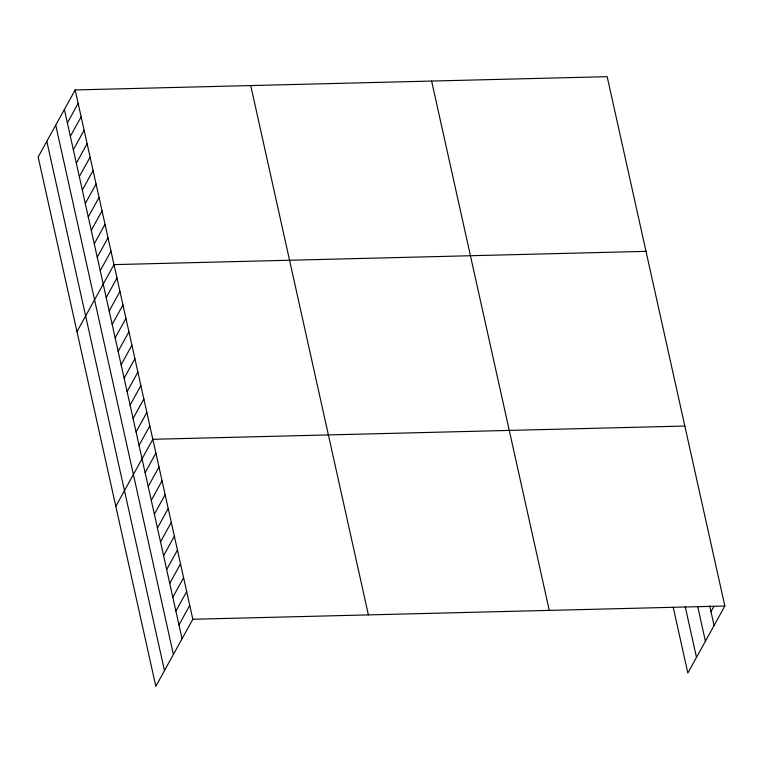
<?xml version="1.0" encoding="UTF-8"?>
<svg xmlns="http://www.w3.org/2000/svg" width="763" height="763" viewBox="0 0 763 763"><rect width="100%" height="100%" fill="white"/><g stroke="black" fill="none" stroke-linecap="round" stroke-linejoin="round"><path stroke-width="1.14" d="M75.165 89.939L38.15 156.987L155.824 686.318L192.829 619.27L75.165 89.939L607.176 76.681L724.85 606.013L687.835 673.061L673.224 607.3M67.373 122.9L78.15 103.377M70.358 136.339L81.136 116.815M73.343 149.767L84.121 130.254M76.338 163.206L87.106 143.692M79.323 176.644L90.101 157.13M82.309 190.082L93.086 170.559M85.294 203.521L96.071 183.997M88.279 216.959L99.056 197.436M91.264 230.388L102.042 210.874M94.259 243.826L105.027 224.312M97.244 257.265L108.022 237.751M100.23 270.703L111.007 251.18M76.977 331.667L113.992 264.618L646.013 251.361M106.2 297.58L116.977 278.056M109.195 311.018L119.963 291.495M112.18 324.447L122.957 304.933M115.165 337.885L125.943 318.371M118.151 351.323L128.928 331.81M121.136 364.762L131.913 345.238M124.131 378.2L134.898 358.677M127.116 391.638L137.884 372.115M130.101 405.067L140.878 385.553M133.086 418.505L143.864 398.992M136.072 431.944L146.849 412.43M139.057 445.382L149.834 425.859M115.814 506.346L152.819 439.297L684.84 426.04M145.123 472.659L155.9 453.146M148.203 486.508L158.981 466.985M151.284 500.347L162.052 480.833M154.355 514.195L165.132 494.672M157.436 528.044L168.213 508.52M160.516 541.883L171.284 522.359M163.587 555.731L174.365 536.208M166.668 569.57L177.445 550.056M169.748 583.418L180.516 563.895M172.819 597.257L183.597 577.744M175.9 611.106L186.677 591.583M178.981 624.945L189.749 605.431M711.002 611.688L713.834 606.547M192.829 619.27L724.85 606.013M709.714 605.917L714.073 625.536M697.725 606.604L705.413 641.216M685.212 606.614L696.495 657.372M431.61 81.059L549.284 610.39M250.731 85.57L368.395 614.892M64.388 109.462L182.052 638.793M55.728 125.142L173.401 654.473M46.81 141.308L164.474 670.639"/></g></svg>
